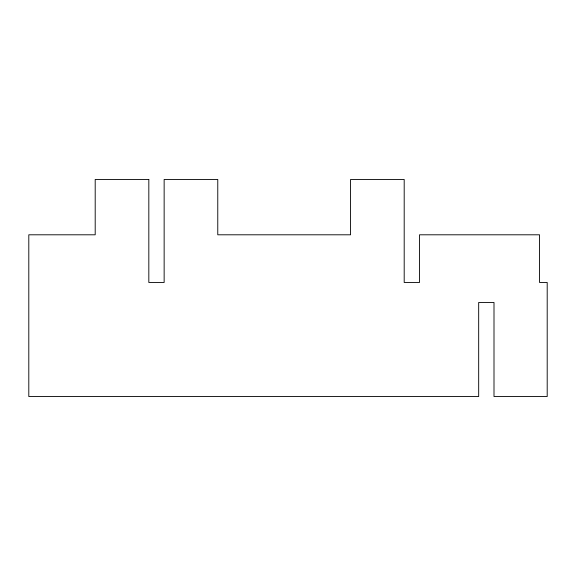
<?xml version="1.0" encoding="UTF-8"?>
<svg xmlns="http://www.w3.org/2000/svg" width="576" height="576" viewBox="0 0 576 576"><rect width="100%" height="100%" fill="white"/><g stroke="black" fill="none" stroke-linecap="round" stroke-linejoin="round"><path stroke-width="0.86" d="M148.824 179.467L95.198 179.467L95.198 234.799L28.8 234.799L28.8 396.533L478.678 396.533L478.678 302.472L493.999 302.472L493.999 396.533L547.2 396.533L547.2 282.47L539.539 282.47L539.539 234.799L419.515 234.799L419.515 282.47L404.194 282.47L404.194 179.467L350.568 179.467L350.568 234.799L217.771 234.799L217.771 179.467L164.146 179.467L164.146 282.47L148.824 282.47L148.824 179.467"/></g></svg>
